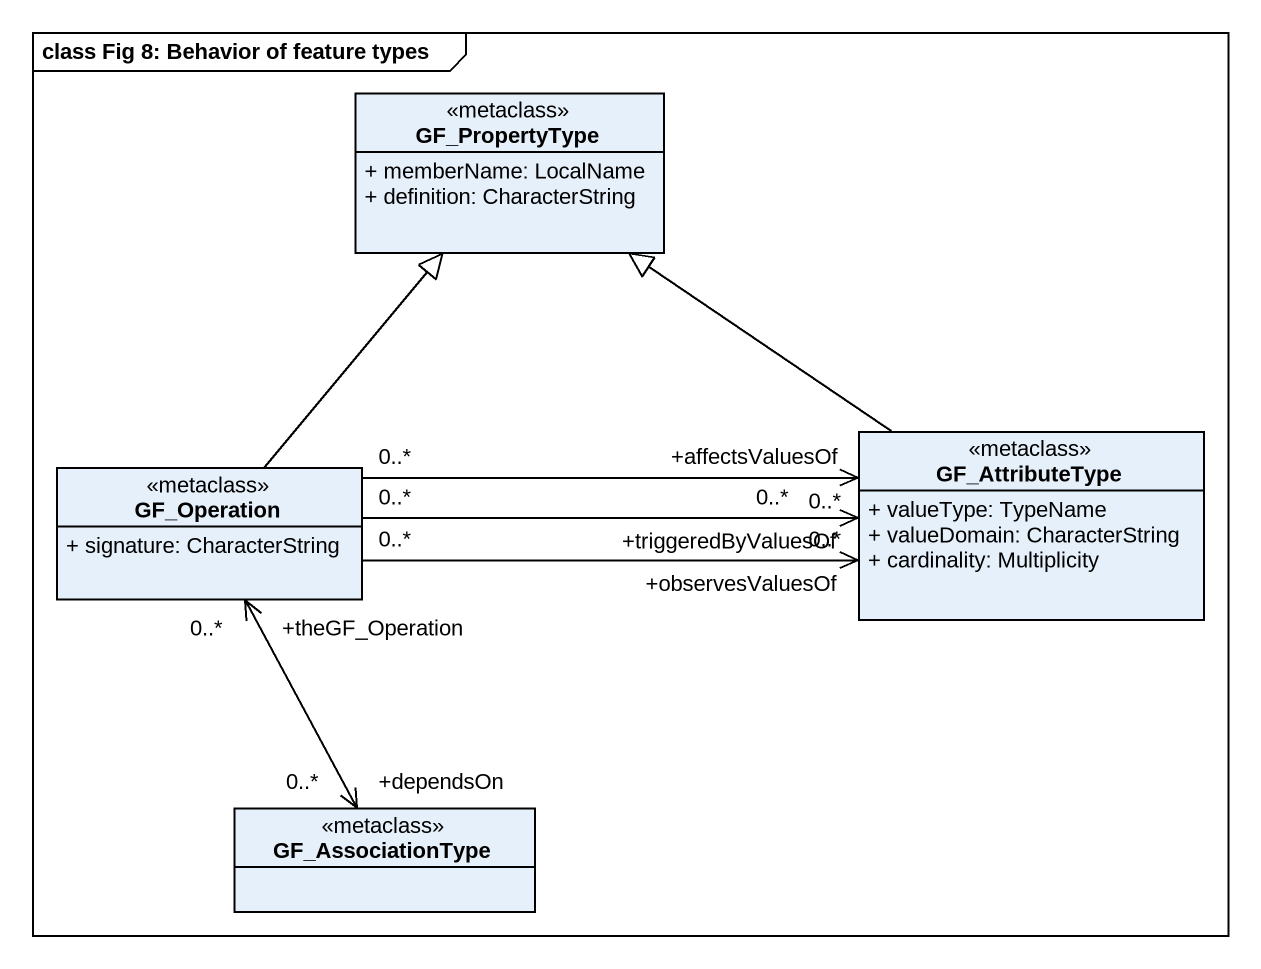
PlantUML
@startuml
mainframe class Fig 8: Behavior of feature types
hide circle
hide empty members
skinparam classAttributeIconSize 0
class GF_PropertyType <<metaclass>> {
  + memberName: LocalName
  + definition: CharacterString
}
class GF_AttributeType <<metaclass>> {
  + valueType: TypeName
  + valueDomain: CharacterString
  + cardinality: Multiplicity
}
class GF_Operation <<metaclass>> {
  + signature: CharacterString
}
class GF_AssociationType <<metaclass>>
GF_AttributeType -up-|> GF_PropertyType
GF_Operation -up-|> GF_PropertyType
GF_Operation "0..*" -right-> "+affectsValuesOf\n0..*" GF_AttributeType
GF_Operation "0..*" -right-> "+triggeredByValuesOf\n0..*" GF_AttributeType
GF_Operation "0..*" -right-> "+observesValuesOf\n0..*" GF_AttributeType
GF_Operation "+theGF_Operation\n0..*" <--> "+dependsOn\n0..*" GF_AssociationType
@enduml
